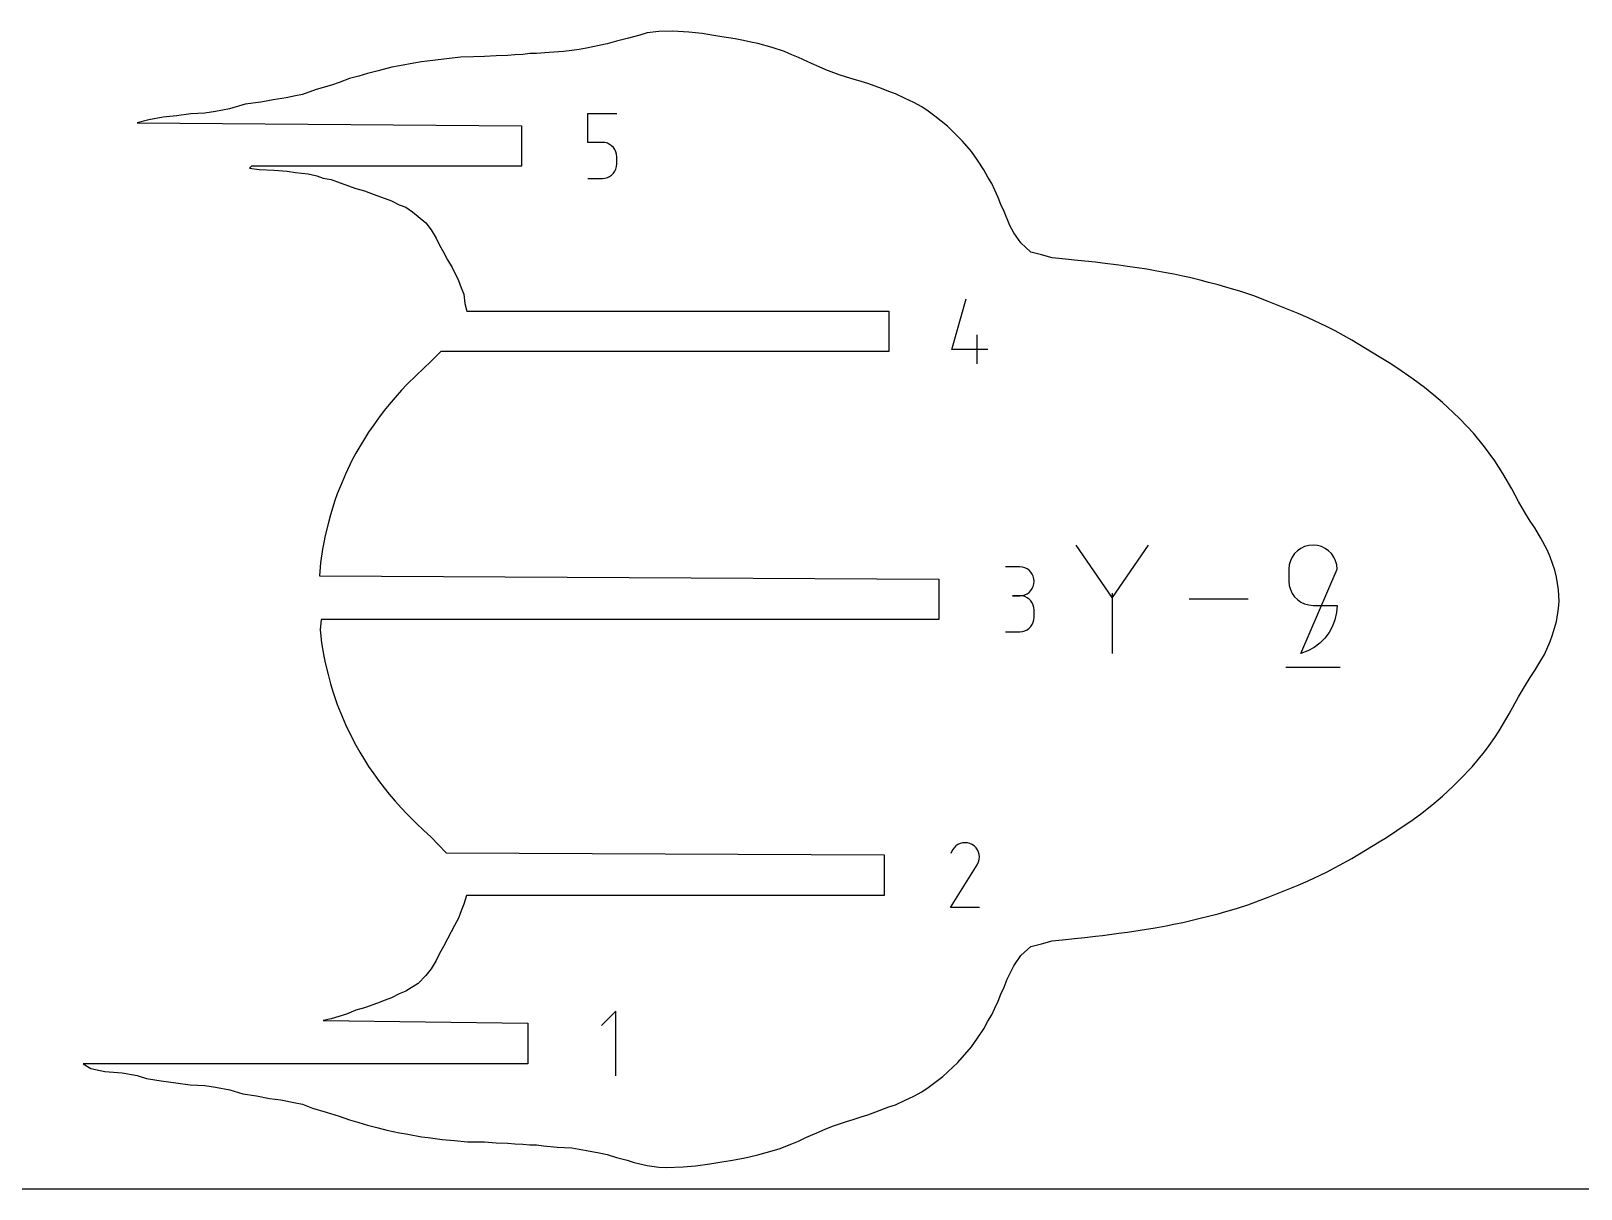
# Model space of a CAD drawing. Extents: x 0 to 590, y 0 to 890.
# Drawn here: x 185.7 to 300.4, y 0 to 85.7 of the extents above; entities that cross this region are included whole.
import ezdxf

# ---------------------------------------------------------------- set-up
doc = ezdxf.new("R2010")
doc.units = 0
doc.header["$MEASUREMENT"] = 0
for name, color, linetype in [('annotation', 7, 'Continuous'), ('boundary', 7, 'Continuous'), ('frame', 7, 'Continuous')]:
    doc.layers.add(name, color=color, linetype=linetype)

msp = doc.modelspace()

# ---------------------------------------------------------------- linework, layer by layer
at = {"layer": 'annotation', "color": 1}
for p, q in [((255.710496, 61.094854), (255.710496, 63.226649)), ((265.711799, 44.111748), (265.711799, 39.644341)), ((275.789767, 43.658412), (271.400391, 43.658412)), ((278.576106, 38.641138), (282.589925, 38.641138))]:
    msp.add_line(p, q, dxfattribs=at)
for points in [[(226.901499, 74.81725), (227.967396, 74.81725), (227.967396, 74.81725), (228.158704, 74.83445), (228.33888, 74.88404), (228.504888, 74.962997), (228.653689, 75.068303), (228.782247, 75.196936), (228.887524, 75.345878), (228.966482, 75.512108), (229.016084, 75.692606), (229.033293, 75.884351), (229.033293, 76.415343), (229.033293, 76.415343), (229.016094, 76.606996), (228.966517, 76.787244), (228.88759, 76.953114), (228.782346, 77.101628), (228.653813, 77.229812), (228.505022, 77.33469), (228.339002, 77.413287), (228.158783, 77.462628), (227.967396, 77.479736), (226.901499, 77.479736), (226.901499, 79.61725), (229.033293, 79.61725)], [(256.509393, 62.161956), (253.844198, 62.161956), (254.90859, 65.894854)], [(268.38902, 47.672483), (265.711799, 43.800127), (263.034073, 47.672483)], [(257.80586, 41.258577), (258.871757, 41.258577), (258.871757, 41.258577), (259.063461, 41.275774), (259.243848, 41.325337), (259.409918, 41.404224), (259.55867, 41.509392), (259.687103, 41.637799), (259.792219, 41.786403), (259.871016, 41.952161), (259.920495, 42.13203), (259.937654, 42.322969), (259.937654, 42.85667), (259.937654, 42.85667), (259.920495, 43.04753), (259.871016, 43.227358), (259.792219, 43.393103), (259.687103, 43.541717), (259.55867, 43.670148), (259.409918, 43.775349), (259.243848, 43.854268), (259.063461, 43.903856), (258.871757, 43.921063), (258.338056, 43.921063), (258.871757, 43.921063), (258.871757, 43.921063), (259.063461, 43.938274), (259.243848, 43.987891), (259.409918, 44.066888), (259.55867, 44.172241), (259.687103, 44.300925), (259.792219, 44.449914), (259.871016, 44.616184), (259.920495, 44.796709), (259.937654, 44.988465), (259.937654, 44.988465), (259.920495, 45.179325), (259.871016, 45.359153), (259.792219, 45.524898), (259.687103, 45.673511), (259.55867, 45.801943), (259.409918, 45.907144), (259.243848, 45.986063), (259.063461, 46.035651), (258.871757, 46.052858), (257.80586, 46.052858)], [(255.884572, 20.839717), (253.752777, 20.839717), (255.722625, 24.01092), (255.722625, 24.01092), (255.72498, 24.013834), (255.727238, 24.016773), (255.729415, 24.019761), (255.731524, 24.022823), (255.733582, 24.025985), (255.735602, 24.029271), (255.7376, 24.032705), (255.739591, 24.036313), (255.741589, 24.040118), (255.741589, 24.040118), (255.822924, 24.214751), (255.870438, 24.395772), (255.885296, 24.579093), (255.868663, 24.760623), (255.821703, 24.936271), (255.74558, 25.101947), (255.641459, 25.25356), (255.510505, 25.387021), (255.353881, 25.49824), (255.353881, 25.49824), (255.178763, 25.578418), (254.997464, 25.625201), (254.814036, 25.639639), (254.632534, 25.622787), (254.45701, 25.575696), (254.291517, 25.499421), (254.140109, 25.395014), (254.006839, 25.263528), (253.895759, 25.106016), (253.755787, 24.83751)], [(228.968907, 8.367175), (228.968907, 13.167175), (227.901806, 12.099772)]]:
    msp.add_lwpolyline(points, dxfattribs=at)
msp.add_lwpolyline([(282.364138, 45.887081), (282.364138, 45.887081), (282.33544, 46.207778), (282.252691, 46.509693), (282.120909, 46.787767), (281.945111, 47.03694), (281.730315, 47.252154), (281.481538, 47.428349), (281.2038, 47.560466), (280.902116, 47.643447), (280.581505, 47.672231), (280.581505, 47.672231), (280.261557, 47.643447), (279.960226, 47.560466), (279.682591, 47.428349), (279.433732, 47.252154), (279.218729, 47.03694), (279.042661, 46.787767), (278.910609, 46.509693), (278.827653, 46.207778), (278.798872, 45.887081), (278.798872, 44.994506), (278.798872, 44.994506), (278.827653, 44.673826), (278.910609, 44.371957), (279.042661, 44.09395), (279.218729, 43.844857), (279.433732, 43.629726), (279.682591, 43.453611), (279.960226, 43.32156), (280.261557, 43.238626), (280.581505, 43.209859), (282.364138, 43.209859), (282.32467, 42.66861), (282.209489, 42.148372), (282.02343, 41.655688), (281.77133, 41.197101), (281.458022, 40.779152), (281.088344, 40.408384), (280.667129, 40.09134), (280.199214, 39.834562), (279.689434, 39.644593), (279.689434, 39.644593)], close=True, dxfattribs=at)
at = {"layer": 'boundary', "color": 5}
msp.add_lwpolyline([(202.563412, 75.479438), (203.658535, 75.42037), (204.63571, 75.34883), (205.233103, 75.265284), (206.193896, 75.154873), (206.819759, 75.00867), (207.303897, 74.832708), (207.882532, 74.725264), (208.548293, 74.477637), (209.719137, 74.068951), (210.356639, 73.905311), (210.999735, 73.64681), (211.87493, 73.332326), (212.358508, 73.164722), (212.923701, 72.865907), (213.406071, 72.681782), (213.911972, 72.331249), (214.903618, 71.519874), (215.290788, 71.005981), (215.653129, 70.4021), (215.903413, 69.880425), (216.209059, 69.365056), (216.495862, 68.792262), (216.83381, 68.209193), (217.307237, 67.263133), (217.499699, 66.712459), (217.697177, 66.237793), (217.781107, 65.554228), (217.928104, 64.994854), (249.177397, 64.994854), (249.177397, 61.994855), (215.999469, 61.994854), (215.296567, 61.277356), (214.711548, 60.749694), (214.197173, 60.255576), (213.495408, 59.551117), (213.10566, 59.128762), (212.623049, 58.593107), (212.184572, 58.088858), (211.816409, 57.62939), (211.389148, 57.077912), (211.037274, 56.584835), (210.658016, 56.03818), (210.342501, 55.539487), (210.001653, 54.97871), (209.713491, 54.463477), (209.418257, 53.925039), (208.942112, 52.924389), (208.691677, 52.333932), (208.337038, 51.455026), (208.161534, 50.964984), (207.834822, 49.914339), (207.65155, 49.231585), (207.442344, 48.371416), (207.333655, 47.867091), (207.245731, 47.35757), (207.104078, 46.364215), (207.013067, 45.389881), (252.872359, 45.158426), (252.872359, 42.158426), (207.156346, 42.158426), (207.060285, 41.404772), (207.167939, 40.427175), (207.333655, 39.449709), (207.442344, 38.945381), (207.65155, 38.085212), (207.834822, 37.402458), (208.037819, 36.749492), (208.337038, 35.861771), (208.691677, 34.982865), (208.942113, 34.392409), (209.21298, 33.808805), (209.713491, 32.853329), (210.001653, 32.338097), (210.342501, 31.777314), (210.658016, 31.278613), (211.037274, 30.731955), (211.389148, 30.238886), (211.816409, 29.687407), (212.184572, 29.227939), (212.623049, 28.723698), (213.10566, 28.188039), (213.495408, 27.765682), (214.197173, 27.061221), (214.711548, 26.567108), (215.296567, 26.039449), (215.837865, 25.471751), (216.394556, 24.889756), (248.819276, 24.739756), (248.819276, 21.739756), (217.909945, 21.739756), (217.697116, 21.078761), (217.499699, 20.604342), (217.307236, 20.053663), (217.006478, 19.496291), (216.495862, 18.524545), (216.209193, 17.952033), (215.903697, 17.436917), (215.653443, 16.915296), (215.291196, 16.31142), (214.903803, 15.797154), (214.330194, 15.206478), (213.406707, 14.635426), (212.923978, 14.451097), (212.358508, 14.152106), (211.87493, 13.984501), (211.32569, 13.764683), (210.356639, 13.41151), (209.719137, 13.247871), (209.01298, 12.953491), (207.882532, 12.591562), (207.303897, 12.484118), (222.435808, 12.267175), (222.435808, 9.267175), (189.519806, 9.267175), (190.087247, 8.923967), (191.136972, 8.704204), (192.416926, 8.603166), (193.52966, 8.396207), (194.220984, 8.174234), (195.297506, 7.99812), (196.374651, 7.860562), (197.440641, 7.721368), (198.524967, 7.673096), (199.330038, 7.539487), (200.370883, 7.346535), (201.355848, 7.038548), (202.352023, 6.90734), (203.323748, 6.703461), (204.16663, 6.595968), (205.251621, 6.38153), (205.755022, 6.285629), (206.496192, 5.980251), (207.518956, 5.690369), (208.488933, 5.398454), (209.236362, 5.113713), (209.934379, 4.931704), (210.563852, 4.724058), (211.353943, 4.534525), (211.996349, 4.343222), (212.936924, 4.153829), (213.554142, 4.056171), (214.571678, 3.862501), (215.076792, 3.808102), (216.102178, 3.668022), (217.02851, 3.583376), (217.97882, 3.49059), (219.232488, 3.480664), (220.091327, 3.420055), (220.965666, 3.389498), (221.496496, 3.340426), (222.078063, 3.329701), (222.590402, 3.261288), (223.098958, 3.257761), (223.612468, 3.187462), (224.615312, 3.101721), (225.717025, 3.039577), (226.248514, 2.956192), (226.791545, 2.861406), (227.718508, 2.669912), (228.327623, 2.546469), (229.021187, 2.335741), (229.793598, 2.136301), (230.326172, 1.967716), (231.272661, 1.73158), (232.157422, 1.618727), (232.697634, 1.601211), (233.958238, 1.632579), (234.858307, 1.71824), (235.926465, 1.867103), (236.808208, 2.013594), (237.443861, 2.103947), (238.416425, 2.292396), (238.952345, 2.414729), (239.481022, 2.52437), (240.086619, 2.701322), (241.045721, 2.984167), (242.005749, 3.351859), (242.48058, 3.541682), (243.037121, 3.8057), (244.020831, 4.238104), (244.49948, 4.451436), (245.081697, 4.670385), (246.046718, 4.994341), (246.531636, 5.146526), (247.116133, 5.338068), (247.623774, 5.484672), (248.223863, 5.716362), (249.178565, 6.073376), (249.665405, 6.236095), (250.384748, 6.572883), (251.034039, 6.872675), (251.610324, 7.205598), (252.09268, 7.516564), (252.588064, 7.88074), (253.176487, 8.329175), (254.28864, 9.372837), (255.289786, 10.516566), (255.730993, 11.157425), (256.217371, 11.867016), (256.511696, 12.412876), (256.791589, 12.888538), (257.013217, 13.381257), (257.273133, 13.907232), (257.474785, 14.424939), (257.709882, 14.943108), (257.933187, 15.534866), (258.438892, 16.533554), (258.958259, 17.280815), (259.690623, 17.955789), (260.471832, 18.16189), (261.26837, 18.377382), (262.267985, 18.472623), (262.920371, 18.546087), (263.690858, 18.629324), (264.467632, 18.707503), (264.999136, 18.767005), (266.212713, 18.928008), (266.856387, 19.011517), (267.795966, 19.156379), (268.886535, 19.332817), (269.710601, 19.481883), (270.270192, 19.597664), (270.938114, 19.72901), (271.440206, 19.845047), (272.219881, 20.038158), (272.852826, 20.194755), (273.564001, 20.380163), (274.134093, 20.54357), (274.911927, 20.764798), (275.750123, 21.038549), (277.274029, 21.602637), (279.482557, 22.493449), (280.227981, 22.815135), (281.573173, 23.456782), (282.214045, 23.790681), (283.44711, 24.471589), (285.492364, 25.69977), (286.023632, 26.019149), (286.785332, 26.535407), (288.006922, 27.361737), (288.636132, 27.821192), (289.532162, 28.539104), (290.158048, 29.087142), (290.968009, 29.823679), (291.461113, 30.311639), (292.376044, 31.260199), (293.286386, 32.365896), (293.636132, 32.839174), (294.056202, 33.413476), (294.368159, 33.909098), (295.108444, 35.17378), (295.807269, 36.426208), (296.245507, 37.185938), (296.665449, 37.872448), (297.001503, 38.374339), (297.442494, 39.129873), (297.711183, 39.579772), (298.148608, 40.522592), (298.320259, 41.022619), (298.59797, 42.011548), (298.760281, 42.970119), (298.816717, 43.526737), (298.760281, 44.346713), (298.59797, 45.305275), (298.489149, 45.815989), (298.148608, 46.794236), (297.913224, 47.310036), (297.442882, 48.186256), (297.001894, 48.941855), (296.665532, 49.44421), (296.245498, 50.130886), (295.807485, 50.890251), (295.29121, 51.839404), (294.639873, 52.979691), (294.056202, 53.903338), (293.636133, 54.477634), (293.286381, 54.950922), (292.474203, 55.946057), (291.461112, 57.00518), (290.968008, 57.493141), (290.158048, 58.229676), (289.532158, 58.777721), (288.834111, 59.344463), (288.00692, 59.955069), (286.785335, 60.781407), (286.227877, 61.16255), (285.492357, 61.617055), (283.447107, 62.845231), (282.214046, 63.526121), (281.57317, 63.860021), (280.227981, 64.501679), (279.48255, 64.823368), (277.27403, 65.714176), (276.195249, 66.12319), (275.23678, 66.446743), (274.134093, 66.773245), (273.563996, 66.936657), (272.852825, 67.122069), (272.219884, 67.27866), (271.440202, 67.471765), (270.938113, 67.587802), (270.270195, 67.719142), (269.7106, 67.834922), (268.886523, 67.983996), (268.26984, 68.087674), (266.856384, 68.30529), (266.212715, 68.388799), (264.999132, 68.549807), (264.467631, 68.609312), (263.690866, 68.687494), (262.920371, 68.770734), (262.267977, 68.844195), (261.268371, 68.939431), (260.471829, 69.154937), (259.690626, 69.361034), (258.958258, 70.036002), (258.438929, 70.783202), (258.12754, 71.331135), (257.710037, 72.373305), (257.474736, 72.891913), (257.273053, 73.409728), (257.012785, 73.936469), (256.791444, 74.428589), (256.511379, 74.904555), (256.217573, 75.449482), (255.730571, 76.1601), (255.290743, 76.799042), (254.622228, 77.583314), (253.515493, 78.68061), (252.588064, 79.436075), (252.092684, 79.800261), (251.610324, 80.111225), (251.034043, 80.444147), (250.384744, 80.743947), (249.665405, 81.080737), (249.178562, 81.243455), (248.635128, 81.476338), (247.623774, 81.83214), (247.116128, 81.978752), (246.531637, 82.170283), (246.046712, 82.322475), (245.491378, 82.489987), (244.49948, 82.86538), (244.02083, 83.078714), (243.451132, 83.331638), (242.48058, 83.775137), (242.005744, 83.964963), (241.461463, 84.204015), (240.52971, 84.50897), (239.481022, 84.79245), (238.952342, 84.902094), (238.416425, 85.024422), (237.810264, 85.143686), (236.808205, 85.303222), (235.92646, 85.449719), (235.34837, 85.540173), (234.35737, 85.651969), (233.188241, 85.729324), (232.157421, 85.698089), (231.272661, 85.585237), (230.740081, 85.430181), (229.793594, 85.18052), (229.02119, 84.981082), (228.327622, 84.770342), (227.718511, 84.646903), (226.791541, 84.455409), (226.248514, 84.360623), (225.71703, 84.27724), (225.083733, 84.217502), (224.033334, 84.128983), (223.098958, 84.059057), (222.590399, 84.055531), (222.078063, 83.987122), (221.496494, 83.976386), (220.965666, 83.92732), (220.091322, 83.896762), (219.232489, 83.836149), (218.427221, 83.810079), (217.486273, 83.786503), (216.427944, 83.677606), (215.4242, 83.539281), (214.571682, 83.454319), (214.01336, 83.353172), (212.936925, 83.162988), (212.386794, 83.044787), (211.353941, 82.782296), (210.563855, 82.592761), (209.934378, 82.385118), (209.236845, 82.20323), (208.48815, 81.918013), (207.91813, 81.719154), (206.770449, 81.40691), (205.755021, 81.031186), (205.2513, 80.935239), (204.559856, 80.778792), (203.582916, 80.642713), (202.678895, 80.473092), (201.514574, 80.305006), (200.370753, 79.970333), (199.330674, 79.777443), (198.525042, 79.64368), (197.485562, 79.600152), (196.435894, 79.45846), (195.4521, 79.344683), (194.382353, 79.15664), (193.52966, 78.920616), (221.967998, 78.71725), (221.967998, 75.71725), (201.996467, 75.71725), (201.846467, 75.56725)], close=True, dxfattribs=at)
at = {"layer": 'frame', "color": 5}
msp.add_line((0, 0), (590, 0), dxfattribs=at)

doc.saveas('drawing.dxf')
